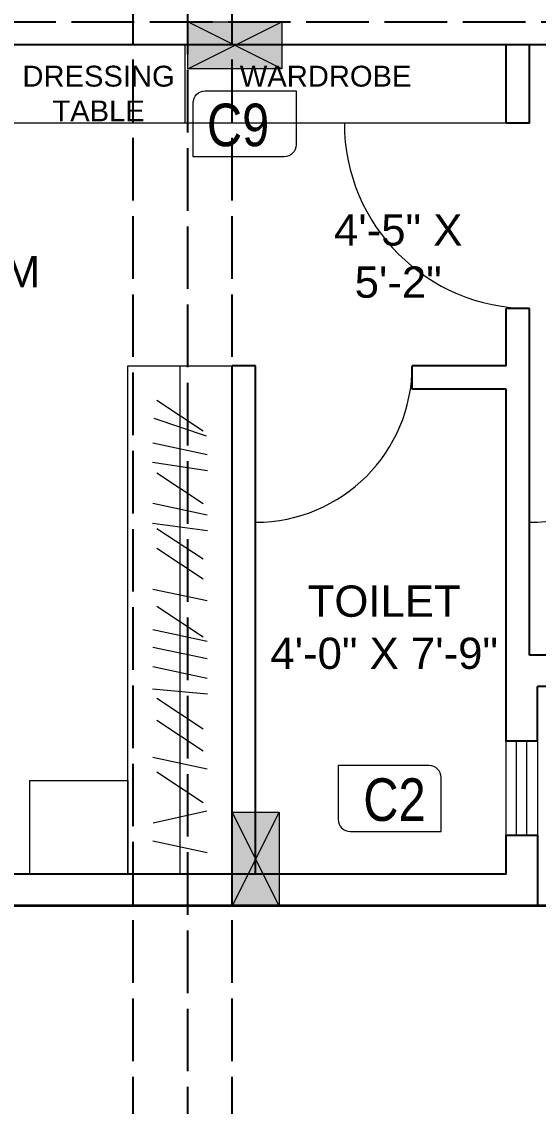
# Model space of a CAD drawing. Header units: inches. Extents: x -9010 to 68966, y 35237 to 36644.
# Drawn here: x -8665.1 to -8566, y 35433.5 to 35641.4 of the extents above; entities that cross this region are included whole.
import ezdxf

# ---------------------------------------------------------------- set-up
doc = ezdxf.new("R2010")
doc.units = ezdxf.units.IN
doc.linetypes.add('ACAD_ISO02W100', pattern=[15, 12, -3])
for name, color, linetype, lineweight in [('0Y-DIM', 54, 'Continuous', 25), ('0Y-TEXT', 96, 'Continuous', 5), ('0Y-WALLS', 23, 'Continuous', 25), ('0Y-WINDOWS', 140, 'Continuous', 13), ('CE-TEXT', 7, 'Continuous', 0), ('COL NO', 7, 'Continuous', 0), ('Column', 240, 'Continuous', 9), ('COLUMN HATCH', 252, 'Continuous', 5), ('WALL', 6, 'Continuous', 20)]:
    doc.layers.add(name, color=color, linetype=linetype, lineweight=lineweight)
doc.layers.add('0Y-FURNITURE', color=7, linetype='Continuous', lineweight=9, true_color=0x454545)
doc.styles.get("Standard").update_dxf_attribs({"font": 'arial.ttf'})
doc.styles.add('stylus bt', font='swissck.ttf')

# ---------------------------------------------------------------- blocks, each defined once
blk = doc.blocks.new('dsda')
at = {"layer": 'COLUMN HATCH', "true_color": 0xb3b3b3, "transparency": 33554549}
h = blk.add_hatch(color=253, dxfattribs=at)
h.dxf.hatch_style = 1
h.paths.add_polyline_path([(82546.37, -2802.43), (82528.37, -2802.43), (82537.37, -2806.93)])
h.paths.add_polyline_path([(82528.37, -2802.43), (82528.37, -2811.43), (82537.37, -2806.93)])
h.paths.add_polyline_path([(82537.37, -2806.93), (82528.37, -2811.43), (82546.37, -2811.43)])
h.paths.add_polyline_path([(82546.37, -2802.43), (82537.37, -2806.93), (82546.37, -2811.43)])
at = {"layer": 'Column'}
for p, q in [((82528.37, -2802.43), (82546.37, -2811.43)), ((82546.37, -2802.43), (82528.37, -2811.43))]:
    blk.add_line(p, q, dxfattribs=at)
blk.add_lwpolyline([(82528.37, -2802.43), (82546.37, -2802.43), (82546.37, -2811.43), (82528.37, -2811.43)], close=True, dxfattribs=at)
blk = doc.blocks.new('A$C2d08eea1')
at = {"layer": '0Y-FURNITURE', "color": 8}
for p, q in [((131.5, 150.09), (131.5, 165.09)), ((193, 150.09), (96, 150.09)), ((120.5, 6.09), (120.5, 103.59)), ((120.5, 103.59), (140.5, 103.59)), ((130.5, 6.09), (130.5, 103.59)), ((126.09, 96.96), (134.91, 91.08)), ((125.48, 93.52), (135.52, 90.14)), ((125.32, 88.79), (135.68, 86.6)), ((125.26, 85.09), (135.74, 83.52)), ((126.09, 83.06), (134.91, 77.18)), ((125.32, 77.21), (135.68, 75.02)), ((125.25, 73.41), (135.75, 72.03)), ((126.09, 72.41), (134.91, 66.54)), ((126.09, 68.59), (134.91, 62.71)), ((125.32, 60.77), (135.68, 58.58)), ((126.09, 57.51), (134.91, 51.63)), ((125.32, 52.99), (135.68, 50.8)), ((125.32, 49.66), (135.68, 47.47)), ((125.32, 45.9), (135.68, 43.71)), ((125.23, 41.65), (135.77, 40.67)), ((126.09, 39.87), (134.91, 34)), ((126.09, 35.62), (134.91, 29.74)), ((125.32, 28.51), (135.68, 26.32)), ((126.09, 25.74), (134.91, 19.86)), ((101.69, 24.09), (120.5, 24.09)), ((101.69, 6.09), (101.69, 24.09)), ((120.5, 24.09), (120.5, 6.09)), ((125.33, 15.92), (135.67, 18.23)), ((125.32, 12.47), (135.68, 10.28)), ((120.5, 6.09), (101.69, 6.09))]:
    blk.add_line(p, q, dxfattribs=at)
at = {"layer": '0Y-WALLS', "color": 8}
for p, q in [((287.5, 165.09), (6, 165.09)), ((193, 150.09), (193, 165.09)), ((197.5, 150.09), (197.5, 165.09)), ((197.5, 150.09), (193, 150.09)), ((193, 103.59), (193, 114.59)), ((197.5, 114.59), (193, 114.59)), ((197.5, 48.09), (197.5, 114.59)), ((145, 103.59), (140.5, 103.59)), ((140.5, 6.09), (140.5, 103.59)), ((145, 6.09), (145, 103.59)), ((193, 103.59), (175, 103.59)), ((175, 99.09), (175, 103.59)), ((193, 99.09), (175, 99.09)), ((193, 31.59), (193, 99.09)), ((208, 42.09), (199, 42.09)), ((199, 31.59), (199, 42.09)), ((199, 31.59), (193, 31.59)), ((193, 6.09), (193, 13.59)), ((193, 13.59), (199, 13.59)), ((199, 13.59), (199, 9.09)), ((193, 6.09), (6, 6.09))]:
    blk.add_line(p, q, dxfattribs=at)
for points in [[(236.5, 99.09), (236.5, 48.09), (197.5, 48.09)], [(199, 9.09), (199, 0.09), (197.5, 0.09), (193, 0.09)]]:
    blk.add_lwpolyline(points, dxfattribs=at)
at = {"layer": '0Y-WINDOWS', "color": 8}
for p, q in [((195, 13.59), (195, 31.59)), ((197, 13.59), (197, 31.59))]:
    blk.add_line(p, q, dxfattribs=at)
blk.add_lwpolyline([(193, 31.59), (199, 31.59), (199, 13.59), (193, 13.59)], close=True, dxfattribs=at)
for centre, radius, start, end in [((197.5, 150.09), 35.5, 180, 270), ((145, 103.59), 30, 270, 0), ((197.5, 103.59), 30, 270, 0)]:
    blk.add_arc(centre, radius, start, end, dxfattribs=at)
at = {"layer": '0Y-TEXT', "color": 8, "attachment_point": 1}
for s, width, insert, char_height in [('\\pxqc;DRESSING TABLE', 33.8466, (97.97, 161.11), 4), ('\\pxqc;WARDROBE', 45.648, (135.59, 161.11), 4), ('\\pxqc;4\'-5" X 5\'-2"', 26.9778, (158.83, 132.63), 6), ('\\pxqc;MASTER BEDROOM\\P11\'-3" X 13\'-3"', 91.5239, (17.68, 124.6), 6), ('\\pxqc;TOILET\\P4\'-0" X 7\'-9"', 48.9093, (145.18, 61.46), 6)]:
    blk.add_mtext_dynamic_manual_height_columns(s, width=width, gutter_width=12.5, heights=[0], dxfattribs=dict(at, insert=insert, char_height=char_height))

msp = doc.modelspace()

# ---------------------------------------------------------------- linework, layer by layer
at = {"linetype": 'ACAD_ISO02W100'}
for p, q in [((-8643.72, 35427.14), (-8643.72, 35996.51)), ((-8633.23, 35410.17), (-8633.23, 35996.51)), ((-8624.72, 35427.14), (-8624.72, 35996.51)), ((-8865.51, 35641.38), (-8086.36, 35641.38)), ((-8865.5, 35471.88), (-8086.36, 35471.88)), ((-8256.24, 35471.95), (-8801.24, 35471.95))]:
    msp.add_line(p, q, dxfattribs=at)
msp.add_lwpolyline([(-8801.24, 35799.95), (-8256.22, 35799.95), (-8256.24, 35471.95), (-8801.24, 35471.95)], close=True)
at = {"layer": '0Y-DIM', "color": 18, "lineweight": 30, "true_color": 0x000000}
msp.add_lwpolyline([(-8765.23, 35471.88), (-8825.23, 35471.88), (-8825.22, 35919.88), (-8196.22, 35919.88), (-8196.23, 35471.88), (-8747.23, 35471.88)], dxfattribs=at)
at = {"layer": 'COL NO'}
for points in [[(-8614.75, 35615.52), (-8632.2, 35615.52), (-8632.2, 35625.86, -0.414214), (-8629.91, 35628.15), (-8612.46, 35628.15), (-8612.46, 35617.81, -0.414214)], [(-8602.13, 35486.16), (-8584.67, 35486.16), (-8584.67, 35496.5, 0.414214), (-8586.96, 35498.79), (-8604.41, 35498.79), (-8604.41, 35488.45, 0.414214)]]:
    msp.add_lwpolyline(points, format="xyb", close=True, dxfattribs=at)

# ---------------------------------------------------------------- block references
at = {"layer": '0Y-FURNITURE'}
msp.add_blockref('A$C2d08eea1', (-8765.22, 35471.86), dxfattribs=at)
at = {"layer": 'WALL'}
for p, rotation in [((73913.13, 32829.24), 179.9995044211945), ((-5812.58, 118018.23), 269.9995044211945)]:
    msp.add_blockref('dsda', p, dxfattribs=dict(at, rotation=rotation))

# ---------------------------------------------------------------- texts
at = {"layer": 'CE-TEXT', "ltscale": 0.3, "style": 'stylus bt'}
for s, p in [('C9', (-8629.56, 35617.54)), ('C2', (-8599.59, 35488.18))]:
    msp.add_text(s, height=8.165, rotation=359.9995, dxfattribs=at).set_placement(p)

doc.saveas('drawing.dxf')
